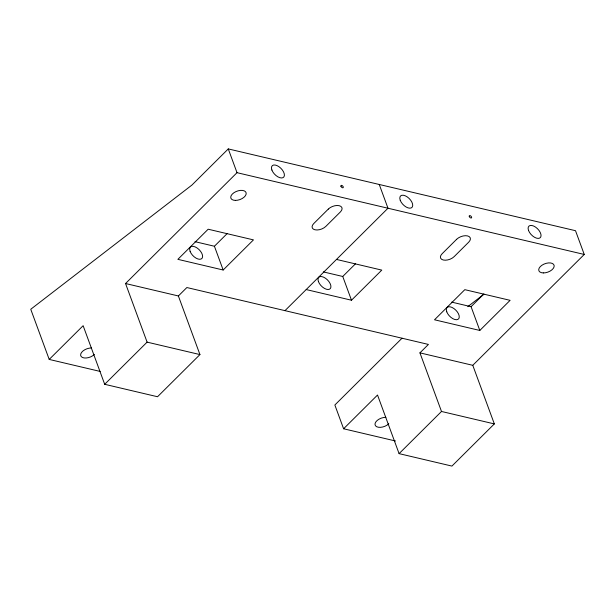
<?xml version="1.0" encoding="UTF-8"?>
<svg xmlns="http://www.w3.org/2000/svg" width="615" height="615" viewBox="0 0 615 615"><rect width="100%" height="100%" fill="white"/><g stroke="black" fill="none" stroke-linecap="round" stroke-linejoin="round"><path stroke-width="0.92" d="M584.25 254.456L237.013 172.677L125.545 283.523L178.381 295.969L186.86 287.536L428.417 344.431L419.937 352.864L472.774 365.31L584.25 254.456L575.509 230.702L228.273 148.915L191.926 185.061L30.75 309.268L49.208 359.429L100.191 371.437M49.208 359.429L83.133 325.696L104.696 384.298L157.532 396.744L199.944 354.578L178.381 295.969M195.009 241.672L214.42 246.246L227.212 233.531M104.696 384.298L147.1 342.132L199.944 354.578M223.168 270.008L253.457 239.881L208.162 229.218L177.873 259.338L223.168 270.008L214.42 246.246M284.991 310.644L387.988 208.231L379.247 184.477M323.336 271.899L342.747 276.473L355.539 263.75M306.201 289.565L351.488 300.228L381.784 270.108L336.49 259.438M402.033 338.212L334.86 405.008L343.601 428.77L395.514 440.993M343.601 428.77L377.525 395.03L399.089 453.639L451.925 466.085L494.337 423.912L472.774 365.31M451.664 302.119L471.075 306.693L483.867 293.978M479.815 330.455L510.104 300.335L464.817 289.665L434.521 319.785L479.815 330.455L471.075 306.693M399.089 453.639L441.501 411.466L494.337 423.912M467.8 306.647L483.767 294.339M419.937 352.864L441.501 411.466M342.747 276.473L351.488 300.228M228.273 148.915L237.013 172.677M125.545 283.523L147.1 342.132M94.387 354.425A8.087 4.451 -20.2 0 1 84.047 357.93A8.087 4.451 -20.2 0 1 81.557 352.441A8.087 4.451 -20.2 0 1 91.466 347.982M388.78 423.758A8.087 4.451 -20.2 0 1 378.44 427.264A8.087 4.451 -20.2 0 1 375.95 421.775A8.087 4.451 -20.2 0 1 385.859 417.316M328.318 209.085L313.773 223.537A8.087 4.451 -20.2 0 0 314.965 229.779A8.087 4.451 -20.2 0 0 325.85 226.382L340.395 211.929A8.087 4.451 -20.2 0 0 339.203 205.687A8.087 4.451 -20.2 0 0 328.318 209.085M456.638 239.304L442.1 253.764A8.087 4.451 -20.2 0 0 443.292 260.007A8.087 4.451 -20.2 0 0 454.178 256.609L468.715 242.149A8.087 4.451 -20.2 0 0 467.523 235.906A8.087 4.451 -20.2 0 0 456.638 239.304M543.329 272.929A8.087 4.451 -20.2 0 0 554.146 265.503A8.087 4.451 -20.2 0 0 541.869 265.288A8.087 4.451 -20.2 0 0 543.329 272.929M235.345 200.398A8.087 4.451 -20.2 0 0 246.161 192.972A8.087 4.451 -20.2 0 0 233.892 192.749A8.087 4.451 -20.2 0 0 235.345 200.398M340.964 186.307A1.514 0.807 45.2 0 0 343.047 187.736A1.514 0.807 45.2 0 0 342.286 185.684A1.514 0.807 45.2 0 0 340.964 186.307M469.291 216.534A1.514 0.807 45.2 0 0 471.367 217.964A1.514 0.807 45.2 0 0 470.613 215.903A1.514 0.807 45.2 0 0 469.291 216.534M271.899 170.04A8.087 4.32 45.2 0 0 282.977 177.666A8.087 4.32 45.2 0 0 278.941 166.688A8.087 4.32 45.2 0 0 271.899 170.04M190.112 251.374A8.087 4.32 45.2 0 0 201.19 258.992A8.087 4.32 45.2 0 0 197.146 248.014A8.087 4.32 45.2 0 0 190.112 251.374M446.759 311.82A8.087 4.32 45.2 0 0 457.837 319.439A8.087 4.32 45.2 0 0 453.801 308.461A8.087 4.32 45.2 0 0 446.759 311.82M528.546 230.487A8.087 4.32 45.2 0 0 539.624 238.113A8.087 4.32 45.2 0 0 535.588 227.135A8.087 4.32 45.2 0 0 528.546 230.487M318.432 281.593A8.087 4.32 45.2 0 0 329.509 289.211A8.087 4.32 45.2 0 0 325.473 278.241A8.087 4.32 45.2 0 0 318.432 281.593M400.227 200.267A8.087 4.32 45.2 0 0 411.304 207.885A8.087 4.32 45.2 0 0 407.261 196.915A8.087 4.32 45.2 0 0 400.227 200.267"/></g></svg>
